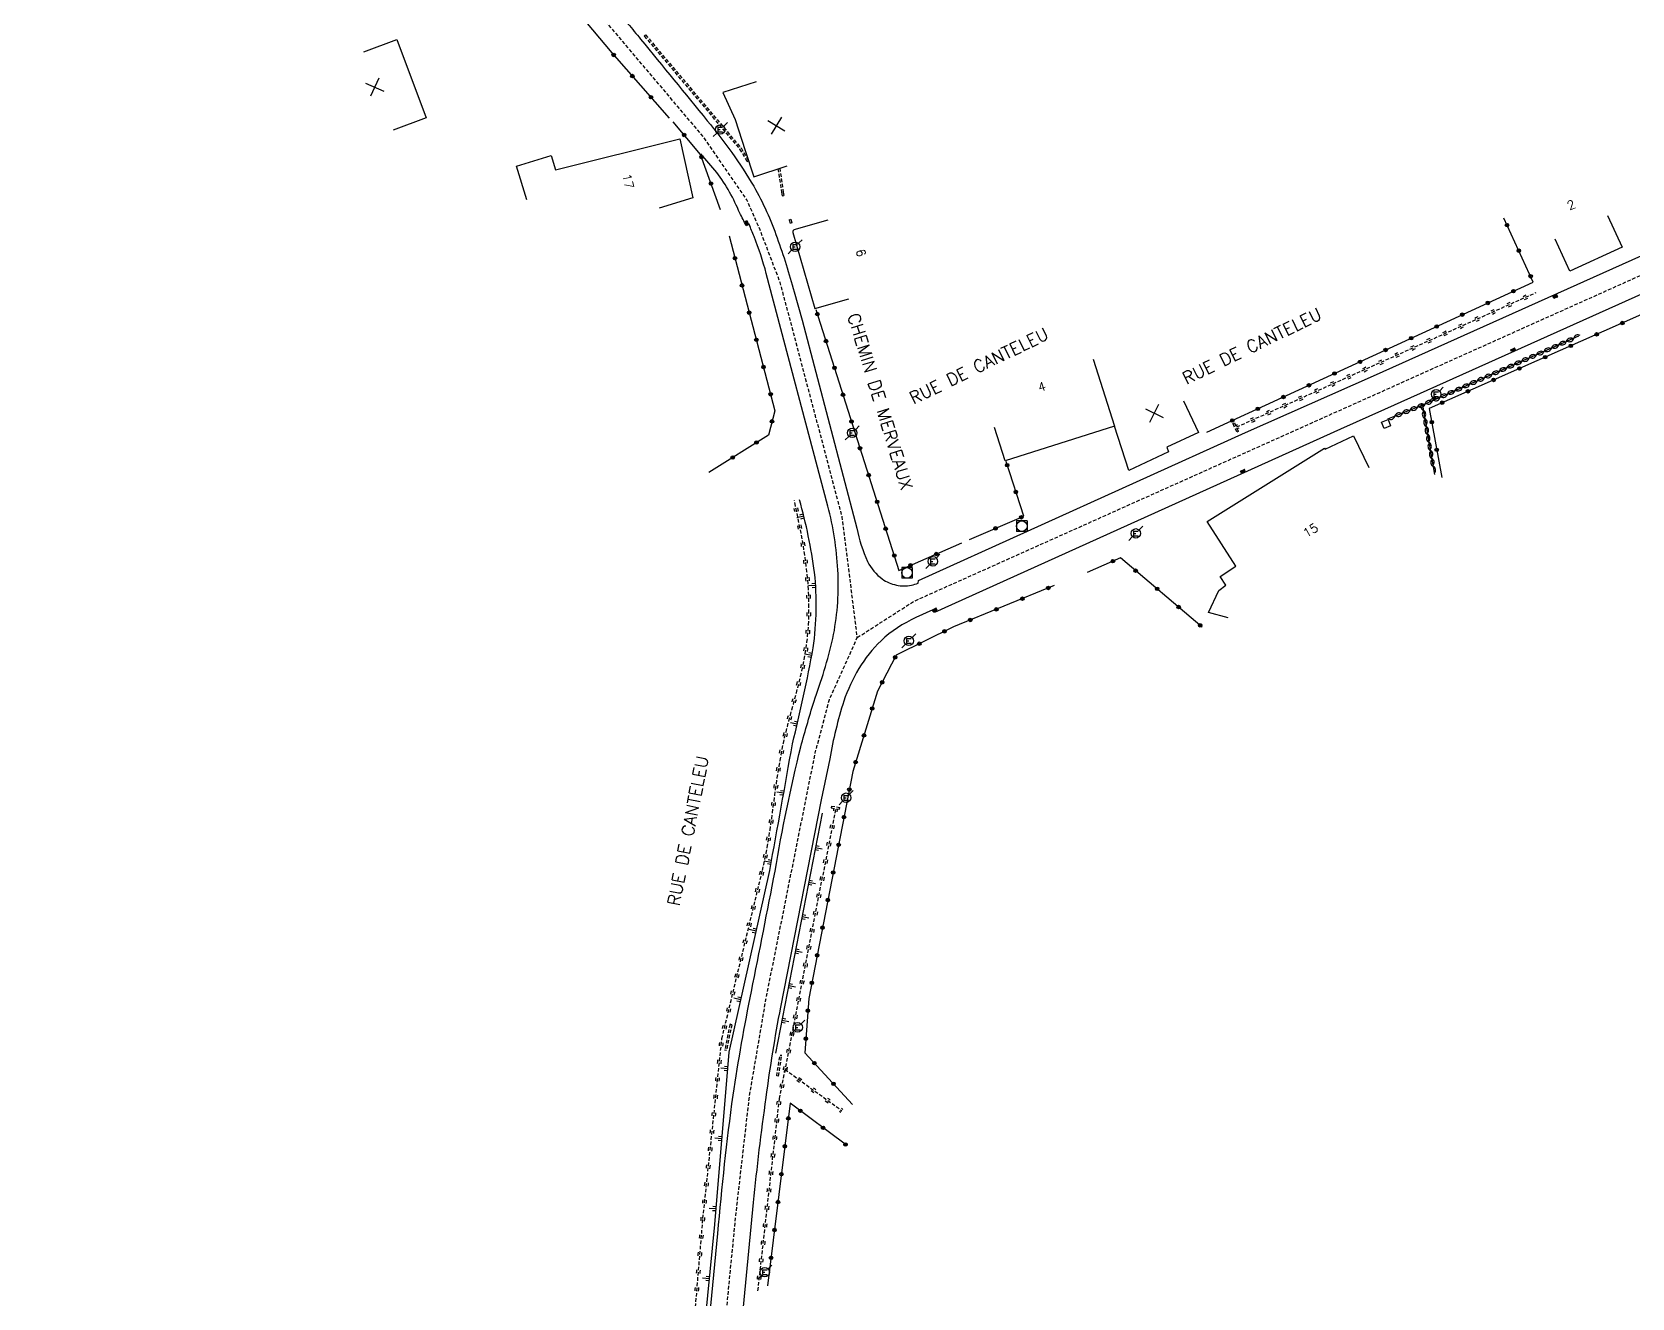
# Model space of a CAD drawing. Header units: millimetres. Extents: x 103999 to 105000, y 137999 to 138988.
# Drawn here: x 104353 to 104580.5, y 138604.8 to 138784.8 of the extents above; entities that cross this region are included whole.
import ezdxf
from ezdxf.enums import TextEntityAlignment as Align

# ---------------------------------------------------------------- set-up
doc = ezdxf.new("R2010")
doc.units = ezdxf.units.MM
doc.linetypes.add('DASHED', pattern=[0.75, 0.5, -0.25])
doc.layers.get('0').update_dxf_attribs({"linetype": 'CONTINUOUS'})
for name, color, linetype in [('W0001', 6, 'DASHED'), ('W0008', 7, 'CONTINUOUS'), ('W0100', 7, 'CONTINUOUS'), ('W0112', 1, 'DASHED'), ('W0211', 2, 'CONTINUOUS'), ('W0220', 5, 'DASHED'), ('W0310', 3, 'CONTINUOUS'), ('W0322', 7, 'CONTINUOUS'), ('W0400', 7, 'CONTINUOUS'), ('W0420', 7, 'CONTINUOUS'), ('W0471', 7, 'CONTINUOUS'), ('W0989', 7, 'CONTINUOUS'), ('W0991', 7, 'CONTINUOUS'), ('W1102', 7, 'CONTINUOUS')]:
    doc.layers.add(name, color=color, linetype=linetype)
doc.styles.get("Standard").update_dxf_attribs({"font": 'romans.shx', "width": 0.85})

# ---------------------------------------------------------------- blocks, each defined once
blk = doc.blocks.new('t322o')
at = {"color": 0, "linetype": 'Continuous'}
for radius in [0.25, 0.15]:
    blk.add_circle((0, 0), radius, dxfattribs=at)
blk = doc.blocks.new('T471')
for p, q in [((-0.333334, 0.333334), (-0.333334, -0.333334)), ((-0.333334, 0.333334), (0.333334, 0.333334)), ((-0.333334, 0), (0, 0)), ((0.500001, 0.500001), (1.000002, 1.000002)), ((-0.500001, -0.500001), (-1.000002, -1.000002)), ((-0.333334, -0.333334), (0.333334, -0.333334))]:
    blk.add_line(p, q)
blk.add_ellipse((0, 0), major_axis=(0.471405, 0.471405), ratio=1, start_param=5.4977871438, end_param=11.780972451)
blk = doc.blocks.new('t112o')
at = {"color": 0, "linetype": 'Continuous'}
for p, q in [((-0.5, 0.5), (0.5, 0.5)), ((-0.5, -0.5), (-0.5, 0.5)), ((0.5, 0.5), (0.5, -0.5)), ((0.5, -0.5), (-0.5, -0.5))]:
    blk.add_line(p, q, dxfattribs=at)
blk = doc.blocks.new('T400')
for p, q in [((-0.15, 0.3), (0.15, 0.3)), ((-0.15, -0.25), (-0.15, 0.3)), ((-0.15, 0.15), (0.15, 0.15)), ((-0.15, 0), (0.15, 0)), ((0.15, 0.3), (0.15, -0.25)), ((-0.15, -0.15), (0.15, -0.15)), ((-0.15, -0.25), (-0.15, -0.3)), ((-0.15, -0.3), (0.15, -0.3)), ((0.15, -0.3), (0.15, -0.25))]:
    blk.add_line(p, q)
blk = doc.blocks.new('T420')
for p, q in [((0.75, 0.75), (-0.75, 0.75)), ((-0.75, 0.75), (-0.75, -0.75)), ((0.75, 0.75), (0.75, -0.75)), ((0.75, -0.75), (-0.75, -0.75))]:
    blk.add_line(p, q)
blk.add_ellipse((0, 0), major_axis=(-0.53, 0.53), ratio=1, start_param=3.926991, end_param=10.210176)
blk = doc.blocks.new('t991o')
at = {"color": 0, "linetype": 'Continuous'}
for p, q in [((-1, 1), (1, -1)), ((-1, -1), (1, 1))]:
    blk.add_line(p, q, dxfattribs=at)
blk = doc.blocks.new('t211o')
at = {"color": 0, "linetype": 'Continuous'}
for p, q in [((-0.29, 0.5), (-0.29, 0)), ((0, 1), (0, 0)), ((0.29, 0.5), (0.29, 0))]:
    blk.add_line(p, q, dxfattribs=at)
blk = doc.blocks.new('t310o')
at = {"color": 0, "linetype": 'Continuous'}
for centre, start, end in [((-0.5, 0.38), 216.8699, 323.1304), ((0.5, -0.37), 36.8699, 143.1303)]:
    blk.add_arc(centre, 0.625, start, end, dxfattribs=at)

msp = doc.modelspace()

# ---------------------------------------------------------------- linework, layer by layer
at = {"layer": 'W0001', "flags": 128}
for points in [[(104237.18, 138310.08), (104277.81, 138388.46), (104279.42, 138391.52), (104285.63, 138402.43), (104292.47, 138410.88), (104307.2, 138422.72), (104314.56, 138427.64), (104323.63, 138435.7), (104332.85, 138445.88), (104354.84, 138469.42), (104380.73, 138494.36), (104426.87, 138539.02), (104437.52, 138550.59), (104445.73, 138565.41), (104449.44, 138580.65), (104450.31, 138587.86), (104453.03, 138616.14), (104455.02, 138633.46), (104457.36, 138647.25), (104464.37, 138682.3), (104466.38, 138689.89), (104470.35, 138698.7), (104468.21, 138715.83), (104459.39, 138749.18), (104456.52, 138756.68), (104454.64, 138760.97), (104448.54, 138769.83), (104434.4, 138786.54), (104428.03, 138793.24), (104403.62, 138816.02), (104383.2, 138834.81), (104362.23, 138853.96), (104346.68, 138866.58), (104332.21, 138874.82), (104317.52, 138880.79), (104298.53, 138887.44), (104277.02, 138895.49), (104271.49, 138899.83), (104269.81, 138898.03), (104264.71, 138897.52), (104245.39, 138896.21)], [(104470.35, 138698.7), (104478.35, 138703.84), (104544.52, 138733.52), (104626.01, 138770.09), (104810.34, 138852.98)]]:
    msp.add_lwpolyline(points, dxfattribs=at)
at = {"layer": 'W0008', "flags": 128}
for points in [[(104435.48, 138781.84), (104429.26, 138789.28), (104426.24, 138792.33), (104426.16, 138792.97), (104404.33, 138813.13), (104402.43, 138815), (104374.36, 138840.74, 0.0031), (104360.19, 138853.66, 0.0319), (104345.26, 138865.78, 0.0258), (104337.18, 138870.73, 0.0229), (104328.64, 138874.88, 0.0174), (104313.27, 138880.66), (104296.49, 138886.56), (104292.42, 138888.06), (104276.86, 138893.49), (104274.08, 138894.85), (104274.28, 138895.23), (104271.1, 138895.79, 0.0598), (104265.89, 138896.1), (104244.52, 138894.72)], [(104437.73, 138785.99, -0.0035), (104439.54, 138783.8, -0.0022), (104449, 138772.19, -0.04), (104455.64, 138762.87, -0.0414), (104458.95, 138755.56, -0.0197), (104461.37, 138747.87), (104462.49, 138743.82), (104470.28, 138714.26, 0.0555), (104471.81, 138709.5, 0.1223), (104473.9, 138707.03, 0.0967), (104475.9, 138706.17, 0.1082), (104478.04, 138706.15, 0.0301), (104479.02, 138706.45), (104479.03, 138706.83), (104525.53, 138727.84), (104543.72, 138735.91), (104619.61, 138769.96)], [(104354.42, 138471.8), (104376.8, 138493.94), (104424.06, 138539.58, 0.039), (104435.43, 138551.89, 0.0379), (104440.32, 138559.52, 0.0377), (104444.02, 138567.81, 0.0339), (104446.41, 138576.3, 0.028), (104447.73, 138585.02), (104450.52, 138613.94, -0.0121), (104452.69, 138633.62, -0.0122), (104455.3, 138648.38, 0.0021), (104458.65, 138665.48, -0.0186), (104462.31, 138683.15, -0.0091), (104464.34, 138690.11, 0.0346), (104466.98, 138699.15, 0.0604), (104467.58, 138708.31, 0.0517), (104466.15, 138717.39), (104457.41, 138750.48, 0.0289), (104455.68, 138755.72, 0.0042), (104454.96, 138757.47), (104454.57, 138757.27, -0.0062), (104453.64, 138759.07, 0.0634), (104450.36, 138764.84), (104448.08, 138767.47)], [(104626.17, 138767.42), (104545.31, 138731.13), (104539.05, 138728.34), (104481.32, 138702.26), (104481.1, 138702.63), (104478.67, 138701.53, 0.0838), (104473.72, 138698.24, 0.0673), (104470.57, 138694.28, 0.0519), (104468.43, 138689.67, 0.0332), (104466.43, 138681.44), (104465.22, 138675.6), (104459.42, 138646.13, 0.0143), (104457.34, 138633.29, 0.0104), (104455.55, 138618.35), (104452.89, 138590.7, -0.0201), (104451.15, 138576.29, -0.0514), (104447.44, 138563.01, -0.0343), (104443.99, 138555.89, -0.0333), (104439.62, 138549.3, -0.0359), (104429.69, 138538.46), (104399.64, 138509.04), (104384.67, 138494.79, 0.0037), (104368.6, 138479.96, 0.0071)]]:
    msp.add_lwpolyline(points, format="xyb", dxfattribs=at)
at = {"layer": 'W0100', "flags": 128}
for points in [[(104400.19, 138782.01), (104404.87, 138783.75), (104409.03, 138772.62), (104404.34, 138770.87)], [(104455.98, 138777.74), (104451.23, 138776.2), (104452.97, 138772.37), (104454.41, 138767.95), (104455.62, 138764.24), (104460.38, 138765.79)], [(104423.38, 138760.95), (104421.91, 138765.73), (104426.83, 138767.25), (104427.43, 138765.23), (104445.14, 138769.61), (104446.98, 138761.21), (104442.2, 138759.74)], [(104577, 138758.74), (104579.07, 138754.2), (104571.65, 138750.81), (104569.57, 138755.36)], [(104516.73, 138732.37), (104518.83, 138727.84), (104514.37, 138725.76), (104514.58, 138725.09), (104508.93, 138722.46), (104506.93, 138728.78), (104491.38, 138723.81), (104489.86, 138728.58)], [(104523.07, 138701.52), (104520.28, 138702.27), (104521.75, 138705.39), (104522.76, 138706.16), (104521.95, 138707.37), (104524.16, 138708.83), (104520.08, 138715.19), (104536.77, 138725.64), (104536.88, 138725.47), (104540.88, 138727.4), (104543.05, 138722.89)]]:
    msp.add_lwpolyline(points, dxfattribs=at)
msp.add_lwpolyline([(104466.15, 138758.07), (104461.34, 138756.67, 0.3534), (104461.17, 138756.32), (104464.32, 138745.48), (104469.12, 138746.88)], format="xyb", dxfattribs=at)
at = {"layer": 'W0112'}
for p, q in [((104440.06, 138784.24), (104440.25, 138784.4)), ((104440.06, 138784.24), (104453.62, 138768.17)), ((104440.25, 138784.4), (104453.82, 138768.32)), ((104453.62, 138768.17), (104454.68, 138766.38)), ((104453.82, 138768.32), (104454.88, 138766.53)), ((104454.68, 138766.38), (104454.89, 138766.5)), ((104459.07, 138765.37), (104459.58, 138762.03)), ((104459.32, 138765.45), (104459.83, 138762.06)), ((104459.58, 138762.03), (104459.65, 138761.54)), ((104459.65, 138761.54), (104459.9, 138761.58)), ((104459.83, 138762.06), (104459.9, 138761.58)), ((104460.65, 138758.12), (104460.89, 138758.19)), ((104460.65, 138758.12), (104460.8, 138757.59)), ((104461.04, 138757.66), (104460.8, 138757.59)), ((104460.89, 138758.19), (104461.04, 138757.66)), ((104523.74, 138729.13), (104523.97, 138729.23)), ((104523.74, 138729.13), (104524.29, 138727.9)), ((104523.97, 138729.23), (104524.52, 138728)), ((104524.52, 138728), (104524.29, 138727.9)), ((104466.67, 138674.74), (104466.63, 138674.49)), ((104466.63, 138674.49), (104467.83, 138674.29)), ((104466.67, 138674.74), (104467.87, 138674.53)), ((104467.83, 138674.29), (104467.87, 138674.53)), ((104452.25, 138643.7), (104451.49, 138640.04)), ((104452.5, 138643.65), (104451.73, 138639.99)), ((104452.5, 138643.65), (104452.25, 138643.7)), ((104451.73, 138639.99), (104451.49, 138640.04)), ((104458.9, 138636.37), (104459.36, 138639.33)), ((104459.15, 138636.34), (104459.61, 138639.29)), ((104459.36, 138639.33), (104459.61, 138639.29)), ((104459.15, 138636.34), (104458.9, 138636.37))]:
    msp.add_line(p, q, dxfattribs=at)
at = {"layer": 'W0211'}
msp.add_line((104465.33, 138673.71), (104458.74, 138639.6), dxfattribs=at)
at = {"layer": 'W0211', "flags": 128}
msp.add_lwpolyline([(104383.82, 138501.51), (104423.45, 138540.68, 0.0312), (104435.06, 138552.67, 0.0456), (104439.95, 138560.25, 0.0396), (104443.5, 138568.58, 0.0383), (104446.26, 138579.76, 0.0186), (104447.74, 138591.19), (104450.09, 138615.22), (104452.12, 138639.76), (104457.89, 138665.59, 0.0028), (104461.12, 138683.58, 0.0175), (104464.07, 138697.26, 0.0623), (104464.27, 138707.93, 0.0343), (104462.14, 138718.3)], format="xyb", dxfattribs=at)
at = {"layer": 'W0220'}
for p, q in [((104524.29, 138728.65), (104566.85, 138747.77)), ((104560.67, 138745.27), (104560.9, 138745.37)), ((104562.72, 138746.19), (104562.95, 138746.3)), ((104562.93, 138745.74), (104563.15, 138745.84)), ((104562.95, 138746.3), (104563.18, 138746.4)), ((104563.15, 138745.84), (104563.38, 138745.94)), ((104565, 138747.22), (104565.23, 138747.32)), ((104565.21, 138746.76), (104565.43, 138746.87)), ((104565.23, 138747.32), (104565.46, 138747.42)), ((104565.43, 138746.87), (104565.66, 138746.97)), ((104555.88, 138743.12), (104556.11, 138743.22)), ((104556.11, 138743.22), (104556.34, 138743.32)), ((104558.16, 138744.14), (104558.39, 138744.25)), ((104558.37, 138743.69), (104558.59, 138743.79)), ((104558.39, 138744.25), (104558.62, 138744.35)), ((104558.59, 138743.79), (104558.82, 138743.89)), ((104560.44, 138745.17), (104560.67, 138745.27)), ((104560.65, 138744.71), (104560.87, 138744.82)), ((104560.87, 138744.82), (104561.1, 138744.92)), ((104551.32, 138741.07), (104551.55, 138741.17)), ((104551.55, 138741.17), (104551.78, 138741.28)), ((104551.75, 138740.72), (104551.98, 138740.82)), ((104553.6, 138742.1), (104553.83, 138742.2)), ((104553.8, 138741.64), (104554.03, 138741.74)), ((104553.83, 138742.2), (104554.06, 138742.3)), ((104554.03, 138741.74), (104554.26, 138741.84)), ((104556.08, 138742.66), (104556.31, 138742.77)), ((104556.31, 138742.77), (104556.54, 138742.87)), ((104546.76, 138739.02), (104546.99, 138739.12)), ((104546.96, 138738.56), (104547.19, 138738.67)), ((104546.99, 138739.12), (104547.21, 138739.23)), ((104547.19, 138738.67), (104547.42, 138738.77)), ((104549.04, 138740.05), (104549.27, 138740.15)), ((104549.24, 138739.59), (104549.47, 138739.69)), ((104549.27, 138740.15), (104549.5, 138740.25)), ((104549.47, 138739.69), (104549.7, 138739.79)), ((104551.52, 138740.61), (104551.75, 138740.72)), ((104542.2, 138736.97), (104542.43, 138737.07)), ((104542.4, 138736.51), (104542.63, 138736.62)), ((104542.43, 138737.07), (104542.65, 138737.18)), ((104542.63, 138736.62), (104542.86, 138736.72)), ((104544.48, 138738), (104544.71, 138738.1)), ((104544.68, 138737.54), (104544.91, 138737.64)), ((104544.71, 138738.1), (104544.93, 138738.2)), ((104544.91, 138737.64), (104545.14, 138737.74)), ((104535.36, 138733.9), (104535.59, 138734)), ((104535.59, 138734), (104535.81, 138734.1)), ((104537.64, 138734.92), (104537.87, 138735.02)), ((104537.84, 138734.47), (104538.07, 138734.57)), ((104537.87, 138735.02), (104538.09, 138735.13)), ((104538.07, 138734.57), (104538.3, 138734.67)), ((104539.92, 138735.95), (104540.15, 138736.05)), ((104540.12, 138735.49), (104540.35, 138735.59)), ((104540.15, 138736.05), (104540.37, 138736.15)), ((104540.35, 138735.59), (104540.58, 138735.7)), ((104530.8, 138731.85), (104531.02, 138731.95)), ((104531.02, 138731.95), (104531.25, 138732.05)), ((104533.08, 138732.87), (104533.3, 138732.97)), ((104533.28, 138732.42), (104533.51, 138732.52)), ((104533.3, 138732.97), (104533.53, 138733.08)), ((104533.51, 138732.52), (104533.74, 138732.62)), ((104535.56, 138733.44), (104535.79, 138733.54)), ((104535.79, 138733.54), (104536.02, 138733.65)), ((104526.24, 138729.8), (104526.46, 138729.9)), ((104526.44, 138729.34), (104526.67, 138729.44)), ((104526.46, 138729.9), (104526.69, 138730)), ((104526.67, 138729.44), (104526.9, 138729.55)), ((104528.52, 138730.82), (104528.74, 138730.92)), ((104528.72, 138730.37), (104528.95, 138730.47)), ((104528.74, 138730.92), (104528.97, 138731.03)), ((104528.95, 138730.47), (104529.18, 138730.57)), ((104531, 138731.39), (104531.23, 138731.49)), ((104531.23, 138731.49), (104531.46, 138731.6)), ((104524.18, 138728.87), (104524.41, 138728.98)), ((104524.39, 138728.42), (104524.62, 138728.52)), ((104461.57, 138717.4), (104461.41, 138718.17)), ((104461.44, 138716.81), (104461.39, 138717.06)), ((104461.49, 138716.57), (104461.44, 138716.81)), ((104461.73, 138716.62), (104461.57, 138717.4)), ((104461.89, 138715.85), (104461.73, 138716.62)), ((104461.93, 138716.92), (104461.88, 138717.16)), ((104462.05, 138715.08), (104461.89, 138715.85)), ((104461.98, 138716.67), (104461.93, 138716.92)), ((104461.93, 138714.37), (104461.89, 138714.61)), ((104461.98, 138714.12), (104461.93, 138714.37)), ((104462.2, 138714.31), (104462.05, 138715.08)), ((104462.35, 138713.54), (104462.2, 138714.31)), ((104462.49, 138712.76), (104462.35, 138713.54)), ((104462.43, 138714.46), (104462.38, 138714.71)), ((104462.47, 138714.22), (104462.43, 138714.46)), ((104462.39, 138711.91), (104462.35, 138712.16)), ((104462.43, 138711.67), (104462.39, 138711.91)), ((104462.63, 138711.99), (104462.49, 138712.76)), ((104462.76, 138711.21), (104462.63, 138711.99)), ((104462.88, 138710.43), (104462.76, 138711.21)), ((104462.88, 138712), (104462.84, 138712.25)), ((104462.92, 138711.75), (104462.88, 138712)), ((104462.76, 138709.45), (104462.73, 138709.7)), ((104462.8, 138709.2), (104462.76, 138709.45)), ((104462.99, 138709.65), (104462.88, 138710.43)), ((104463.09, 138708.87), (104462.99, 138709.65)), ((104463.26, 138709.52), (104463.23, 138709.77)), ((104463.29, 138709.27), (104463.26, 138709.52)), ((104463.04, 138706.98), (104463.02, 138707.23)), ((104463.06, 138706.73), (104463.04, 138706.98)), ((104463.19, 138708.04), (104463.09, 138708.87)), ((104463.27, 138707.2), (104463.19, 138708.04)), ((104463.34, 138706.37), (104463.27, 138707.2)), ((104463.54, 138707.02), (104463.52, 138707.27)), ((104463.56, 138706.77), (104463.54, 138707.02)), ((104463.19, 138704.5), (104463.18, 138704.75)), ((104463.2, 138704.25), (104463.19, 138704.5)), ((104463.4, 138705.54), (104463.34, 138706.37)), ((104463.44, 138704.7), (104463.4, 138705.54)), ((104463.46, 138703.86), (104463.44, 138704.7)), ((104463.69, 138704.51), (104463.68, 138704.77)), ((104463.7, 138704.26), (104463.69, 138704.51)), ((104463.22, 138702.14), (104463.22, 138702.26)), ((104463.22, 138702.01), (104463.22, 138702.14)), ((104463.45, 138701.36), (104463.47, 138702.19)), ((104463.47, 138703.03), (104463.46, 138703.86)), ((104463.47, 138702.19), (104463.47, 138703.03)), ((104463.72, 138702.13), (104463.72, 138702.25)), ((104463.72, 138702), (104463.72, 138702.13)), ((104463.21, 138701.76), (104463.22, 138701.89)), ((104463.22, 138701.89), (104463.22, 138702.01)), ((104463.35, 138699.69), (104463.41, 138700.53)), ((104463.41, 138700.53), (104463.45, 138701.36)), ((104463.71, 138701.75), (104463.72, 138701.88)), ((104463.72, 138701.88), (104463.72, 138702)), ((104463.07, 138699.28), (104463.08, 138699.41)), ((104463.08, 138699.41), (104463.09, 138699.53)), ((104463.08, 138697.21), (104463.19, 138698.04)), ((104463.09, 138699.53), (104463.1, 138699.65)), ((104463.1, 138699.65), (104463.11, 138699.78)), ((104463.19, 138698.04), (104463.28, 138698.86)), ((104463.28, 138698.86), (104463.35, 138699.69)), ((104463.57, 138699.24), (104463.58, 138699.36)), ((104463.58, 138699.36), (104463.59, 138699.49)), ((104463.59, 138699.49), (104463.6, 138699.61)), ((104463.6, 138699.61), (104463.61, 138699.74)), ((104462.65, 138694.8), (104462.81, 138695.6)), ((104462.76, 138696.82), (104462.8, 138697.07)), ((104462.8, 138697.07), (104462.83, 138697.25)), ((104462.81, 138695.6), (104462.95, 138696.41)), ((104462.83, 138697.25), (104462.84, 138697.31)), ((104462.95, 138696.41), (104463.08, 138697.21)), ((104463.26, 138696.74), (104463.3, 138696.99)), ((104463.3, 138696.99), (104463.33, 138697.18)), ((104463.33, 138697.18), (104463.33, 138697.24)), ((104462.09, 138692.41), (104462.29, 138693.2)), ((104462.29, 138693.2), (104462.47, 138694)), ((104462.3, 138694.38), (104462.35, 138694.62)), ((104462.35, 138694.62), (104462.4, 138694.86)), ((104462.47, 138694), (104462.65, 138694.8)), ((104462.79, 138694.27), (104462.84, 138694.52)), ((104462.84, 138694.52), (104462.89, 138694.76)), ((104461.47, 138690.03), (104461.68, 138690.82)), ((104461.68, 138690.82), (104461.89, 138691.61)), ((104461.72, 138691.95), (104461.78, 138692.2)), ((104461.78, 138692.2), (104461.84, 138692.44)), ((104461.89, 138691.61), (104462.09, 138692.41)), ((104462.21, 138691.83), (104462.27, 138692.07)), ((104462.27, 138692.07), (104462.33, 138692.32)), ((104460.83, 138687.65), (104461.04, 138688.44)), ((104461.04, 138688.44), (104461.26, 138689.24)), ((104461.08, 138689.54), (104461.14, 138689.78)), ((104461.14, 138689.78), (104461.21, 138690.02)), ((104461.26, 138689.24), (104461.47, 138690.03)), ((104461.56, 138689.41), (104461.63, 138689.65)), ((104461.63, 138689.65), (104461.69, 138689.89)), ((104460.41, 138686.06), (104460.62, 138686.86)), ((104460.43, 138687.13), (104460.49, 138687.37)), ((104460.49, 138687.37), (104460.56, 138687.61)), ((104460.62, 138686.86), (104460.83, 138687.65)), ((104460.91, 138687), (104460.98, 138687.24)), ((104460.98, 138687.24), (104461.04, 138687.48)), ((104459.82, 138684.69), (104459.88, 138684.94)), ((104459.84, 138683.67), (104460.02, 138684.47)), ((104459.88, 138684.94), (104459.93, 138685.18)), ((104460.02, 138684.47), (104460.21, 138685.27)), ((104460.21, 138685.27), (104460.41, 138686.06)), ((104460.31, 138684.58), (104460.36, 138684.82)), ((104460.36, 138684.82), (104460.42, 138685.07)), ((104459.3, 138682.24), (104459.35, 138682.49)), ((104459.35, 138682.49), (104459.4, 138682.73)), ((104459.37, 138681.22), (104459.51, 138682.04)), ((104459.51, 138682.04), (104459.67, 138682.85)), ((104459.67, 138682.85), (104459.84, 138683.67)), ((104459.79, 138682.15), (104459.84, 138682.39)), ((104459.84, 138682.39), (104459.89, 138682.63)), ((104458.87, 138679.77), (104458.91, 138680.02)), ((104458.91, 138680.02), (104458.95, 138680.26)), ((104458.97, 138678.75), (104459.1, 138679.57)), ((104459.1, 138679.57), (104459.23, 138680.4)), ((104459.23, 138680.4), (104459.37, 138681.22)), ((104459.37, 138679.69), (104459.4, 138679.94)), ((104459.4, 138679.94), (104459.44, 138680.18)), ((104458.51, 138677.29), (104458.55, 138677.54)), ((104458.55, 138677.54), (104458.58, 138677.79)), ((104458.62, 138676.27), (104458.74, 138677.1)), ((104458.74, 138677.1), (104458.85, 138677.92)), ((104458.85, 138677.92), (104458.97, 138678.75)), ((104459.01, 138677.22), (104459.04, 138677.47)), ((104459.04, 138677.47), (104459.08, 138677.72)), ((104458.18, 138674.81), (104458.21, 138675.06)), ((104458.21, 138675.06), (104458.24, 138675.31)), ((104458.4, 138674.62), (104458.51, 138675.45)), ((104458.51, 138675.45), (104458.62, 138676.27)), ((104458.67, 138674.75), (104458.7, 138674.99)), ((104458.7, 138674.99), (104458.74, 138675.24)), ((104457.85, 138672.46), (104457.87, 138672.58)), ((104457.87, 138672.58), (104457.89, 138672.71)), ((104457.89, 138672.71), (104457.91, 138672.83)), ((104458.06, 138672.14), (104458.18, 138672.97)), ((104458.18, 138672.97), (104458.29, 138673.79)), ((104458.29, 138673.79), (104458.4, 138674.62)), ((104458.37, 138672.51), (104458.38, 138672.64)), ((104458.38, 138672.64), (104458.4, 138672.76)), ((104467.23, 138674.23), (104460.07, 138637.28)), ((104466.98, 138674.28), (104466.94, 138674.04)), ((104467.48, 138674.19), (104467.43, 138673.94)), ((104457.5, 138670.12), (104457.52, 138670.25)), ((104457.52, 138670.25), (104457.54, 138670.36)), ((104457.68, 138669.67), (104457.81, 138670.49)), ((104457.81, 138670.49), (104457.94, 138671.32)), ((104457.84, 138672.34), (104457.85, 138672.46)), ((104457.94, 138671.32), (104458.06, 138672.14)), ((104458.01, 138670.17), (104458.03, 138670.28)), ((104458.33, 138672.27), (104458.35, 138672.39)), ((104458.35, 138672.39), (104458.37, 138672.51)), ((104466.51, 138671.83), (104466.46, 138671.58)), ((104466.56, 138672.07), (104466.51, 138671.83)), ((104467, 138671.73), (104466.95, 138671.49)), ((104467.05, 138671.98), (104467, 138671.73)), ((104457.22, 138667.22), (104457.39, 138668.03)), ((104457.39, 138668.03), (104457.54, 138668.85)), ((104457.46, 138669.87), (104457.5, 138670.12)), ((104457.5, 138670.12), (104457.5, 138670.12)), ((104457.54, 138668.85), (104457.68, 138669.67)), ((104457.95, 138669.79), (104457.99, 138670.04)), ((104457.99, 138670.04), (104458.01, 138670.17)), ((104457.99, 138670.04), (104457.99, 138670.04)), ((104466.03, 138669.37), (104465.99, 138669.13)), ((104466.08, 138669.62), (104466.03, 138669.37)), ((104466.52, 138669.28), (104466.48, 138669.03)), ((104466.57, 138669.52), (104466.52, 138669.28)), ((104456.86, 138665.59), (104457.05, 138666.41)), ((104457.01, 138667.42), (104457.06, 138667.67)), ((104457.05, 138666.41), (104457.22, 138667.22)), ((104457.06, 138667.67), (104457.11, 138667.91)), ((104457.5, 138667.32), (104457.55, 138667.57)), ((104457.55, 138667.57), (104457.6, 138667.81)), ((104465.56, 138666.92), (104465.51, 138666.67)), ((104465.61, 138667.16), (104465.56, 138666.92)), ((104466.05, 138666.82), (104466, 138666.58)), ((104466.1, 138667.07), (104466.05, 138666.82)), ((104451.1, 138641.67), (104456.86, 138665.59)), ((104456.46, 138664.99), (104456.52, 138665.23)), ((104456.52, 138665.23), (104456.57, 138665.48)), ((104456.94, 138664.87), (104457, 138665.12)), ((104457, 138665.12), (104457.06, 138665.36)), ((104465.08, 138664.46), (104465.04, 138664.22)), ((104465.13, 138664.71), (104465.08, 138664.46)), ((104465.57, 138664.37), (104465.53, 138664.12)), ((104465.62, 138664.61), (104465.57, 138664.37)), ((104455.87, 138662.56), (104455.93, 138662.8)), ((104455.93, 138662.8), (104455.99, 138663.05)), ((104456.36, 138662.44), (104456.42, 138662.69)), ((104456.42, 138662.69), (104456.48, 138662.93)), ((104464.61, 138662.01), (104464.56, 138661.76)), ((104464.65, 138662.25), (104464.61, 138662.01)), ((104465.1, 138661.91), (104465.05, 138661.67)), ((104465.15, 138662.16), (104465.1, 138661.91)), ((104455.29, 138660.13), (104455.35, 138660.37)), ((104455.35, 138660.37), (104455.41, 138660.62)), ((104455.77, 138660.01), (104455.83, 138660.26)), ((104455.83, 138660.26), (104455.89, 138660.5)), ((104464.13, 138659.55), (104464.08, 138659.31)), ((104464.18, 138659.8), (104464.13, 138659.55)), ((104464.62, 138659.46), (104464.57, 138659.21)), ((104464.67, 138659.71), (104464.62, 138659.46)), ((104454.7, 138657.7), (104454.76, 138657.94)), ((104454.76, 138657.94), (104454.82, 138658.19)), ((104455.19, 138657.58), (104455.25, 138657.83)), ((104455.25, 138657.83), (104455.31, 138658.07)), ((104463.66, 138657.1), (104463.61, 138656.86)), ((104463.7, 138657.35), (104463.66, 138657.1)), ((104464.15, 138657.01), (104464.1, 138656.76)), ((104464.19, 138657.25), (104464.15, 138657.01)), ((104454.12, 138655.27), (104454.18, 138655.51)), ((104454.18, 138655.51), (104454.24, 138655.76)), ((104454.6, 138655.15), (104454.66, 138655.4)), ((104454.66, 138655.4), (104454.72, 138655.64)), ((104463.18, 138654.65), (104463.13, 138654.4)), ((104463.23, 138654.89), (104463.18, 138654.65)), ((104463.67, 138654.55), (104463.62, 138654.31)), ((104463.72, 138654.8), (104463.67, 138654.55)), ((104453.53, 138652.84), (104453.59, 138653.08)), ((104453.59, 138653.08), (104453.65, 138653.32)), ((104454.02, 138652.72), (104454.08, 138652.96)), ((104454.08, 138652.96), (104454.14, 138653.21)), ((104462.71, 138652.19), (104462.66, 138651.95)), ((104462.75, 138652.44), (104462.71, 138652.19)), ((104463.2, 138652.1), (104463.15, 138651.85)), ((104463.24, 138652.34), (104463.2, 138652.1)), ((104452.95, 138650.41), (104453.01, 138650.65)), ((104453.01, 138650.65), (104453.07, 138650.89)), ((104453.43, 138650.29), (104453.49, 138650.53)), ((104453.49, 138650.53), (104453.55, 138650.78)), ((104462.28, 138649.98), (104462.23, 138649.74)), ((104462.77, 138649.89), (104462.72, 138649.64)), ((104452.36, 138647.98), (104452.42, 138648.22)), ((104452.42, 138648.22), (104452.48, 138648.46)), ((104452.85, 138647.86), (104452.91, 138648.1)), ((104452.91, 138648.1), (104452.97, 138648.35)), ((104461.8, 138647.53), (104461.75, 138647.28)), ((104462.23, 138649.74), (104462.18, 138649.49)), ((104462.72, 138649.64), (104462.67, 138649.4)), ((104451.78, 138645.55), (104451.84, 138645.79)), ((104451.84, 138645.79), (104451.9, 138646.03)), ((104452.26, 138645.43), (104452.32, 138645.67)), ((104452.32, 138645.67), (104452.38, 138645.92)), ((104461.75, 138647.28), (104461.71, 138647.04)), ((104462.24, 138647.19), (104462.2, 138646.94)), ((104462.29, 138647.43), (104462.24, 138647.19)), ((104451.19, 138643.12), (104451.25, 138643.36)), ((104451.25, 138643.36), (104451.31, 138643.6)), ((104451.68, 138643), (104451.74, 138643.24)), ((104451.74, 138643.24), (104451.8, 138643.49)), ((104461.28, 138644.83), (104461.23, 138644.58)), ((104461.33, 138645.07), (104461.28, 138644.83)), ((104461.77, 138644.73), (104461.72, 138644.49)), ((104461.82, 138644.98), (104461.77, 138644.73)), ((104448.4, 138616.09), (104451.1, 138641.67)), ((104450.74, 138640.63), (104450.77, 138640.88)), ((104450.77, 138640.88), (104450.79, 138641.13)), ((104451.24, 138640.58), (104451.27, 138640.83)), ((104451.27, 138640.83), (104451.29, 138641.07)), ((104460.8, 138642.37), (104460.76, 138642.13)), ((104460.85, 138642.62), (104460.8, 138642.37)), ((104461.29, 138642.28), (104461.25, 138642.03)), ((104461.34, 138642.52), (104461.29, 138642.28)), ((104450.51, 138638.39), (104450.53, 138638.64)), ((104451, 138638.34), (104451.03, 138638.59)), ((104460.33, 138639.92), (104460.28, 138639.67)), ((104460.37, 138640.17), (104460.33, 138639.92)), ((104460.82, 138639.82), (104460.77, 138639.58)), ((104460.87, 138640.07), (104460.82, 138639.82)), ((104450.24, 138635.91), (104450.27, 138636.15)), ((104450.48, 138638.14), (104450.51, 138638.39)), ((104450.98, 138638.09), (104451, 138638.34)), ((104460.07, 138637.28), (104459.23, 138633.14)), ((104459.83, 138637.33), (104459.8, 138637.22)), ((104459.85, 138637.47), (104459.82, 138637.33)), ((104459.9, 138637.71), (104459.85, 138637.47)), ((104459.92, 138637.08), (104460.13, 138636.93)), ((104460.07, 138637.28), (104468.17, 138631.41)), ((104460.22, 138637.48), (104460.42, 138637.33)), ((104460.32, 138637.23), (104460.29, 138637.12)), ((104460.34, 138637.37), (104460.32, 138637.23)), ((104460.39, 138637.62), (104460.34, 138637.37)), ((104462.04, 138636.16), (104462.24, 138636.01)), ((104450.22, 138635.66), (104450.24, 138635.91)), ((104450.71, 138635.6), (104450.74, 138635.85)), ((104450.74, 138635.85), (104450.77, 138636.1)), ((104459.36, 138635.02), (104459.31, 138634.77)), ((104459.41, 138635.26), (104459.36, 138635.02)), ((104459.85, 138634.92), (104459.8, 138634.67)), ((104459.9, 138635.16), (104459.85, 138634.92)), ((104461.74, 138635.75), (104461.95, 138635.61)), ((104461.95, 138635.61), (104462.15, 138635.46)), ((104462.24, 138636.01), (104462.44, 138635.87)), ((104463.77, 138634.29), (104463.97, 138634.14)), ((104463.97, 138634.14), (104464.17, 138633.99)), ((104464.06, 138634.69), (104464.26, 138634.55)), ((104464.26, 138634.55), (104464.47, 138634.4)), ((104449.96, 138633.17), (104449.98, 138633.42)), ((104449.98, 138633.42), (104450.01, 138633.67)), ((104450.45, 138633.12), (104450.48, 138633.37)), ((104450.48, 138633.37), (104450.5, 138633.62)), ((104459.23, 138633.14), (104456.17, 138605.76)), ((104458.91, 138632.54), (104458.88, 138632.29)), ((104458.94, 138632.79), (104458.91, 138632.54)), ((104459.41, 138632.48), (104459.38, 138632.23)), ((104459.44, 138632.73), (104459.41, 138632.48)), ((104465.79, 138632.82), (104466, 138632.67)), ((104466, 138632.67), (104466.2, 138632.53)), ((104466.09, 138633.22), (104466.29, 138633.08)), ((104466.29, 138633.08), (104466.49, 138632.93)), ((104468.11, 138631.76), (104468.31, 138631.61)), ((104449.69, 138630.68), (104449.72, 138630.93)), ((104449.72, 138630.93), (104449.75, 138631.18)), ((104450.19, 138630.63), (104450.22, 138630.88)), ((104450.22, 138630.88), (104450.24, 138631.13)), ((104458.63, 138630.05), (104458.6, 138629.8)), ((104458.66, 138630.3), (104458.63, 138630.05)), ((104459.13, 138630), (104459.1, 138629.75)), ((104459.16, 138630.25), (104459.13, 138630)), ((104467.82, 138631.35), (104468.02, 138631.21)), ((104449.43, 138628.2), (104449.46, 138628.45)), ((104449.46, 138628.45), (104449.48, 138628.7)), ((104449.93, 138628.15), (104449.95, 138628.39)), ((104449.95, 138628.39), (104449.98, 138628.64)), ((104458.35, 138627.57), (104458.33, 138627.32)), ((104458.38, 138627.82), (104458.35, 138627.57)), ((104458.85, 138627.51), (104458.82, 138627.26)), ((104458.88, 138627.76), (104458.85, 138627.51)), ((104449.17, 138625.71), (104449.19, 138625.96)), ((104449.19, 138625.96), (104449.22, 138626.21)), ((104449.67, 138625.66), (104449.69, 138625.91)), ((104449.69, 138625.91), (104449.72, 138626.16)), ((104458.08, 138625.08), (104458.05, 138624.83)), ((104458.1, 138625.33), (104458.08, 138625.08)), ((104458.57, 138625.03), (104458.55, 138624.78)), ((104458.6, 138625.28), (104458.57, 138625.03)), ((104448.91, 138623.23), (104448.93, 138623.47)), ((104448.93, 138623.47), (104448.96, 138623.72)), ((104449.4, 138623.17), (104449.43, 138623.42)), ((104449.43, 138623.42), (104449.46, 138623.67)), ((104457.8, 138622.6), (104457.77, 138622.35)), ((104457.83, 138622.85), (104457.8, 138622.6)), ((104458.3, 138622.54), (104458.27, 138622.29)), ((104458.32, 138622.79), (104458.3, 138622.54)), ((104448.64, 138620.74), (104448.67, 138620.99)), ((104448.67, 138620.99), (104448.7, 138621.24)), ((104449.14, 138620.69), (104449.17, 138620.94)), ((104449.17, 138620.94), (104449.19, 138621.18)), ((104457.55, 138620.36), (104457.52, 138620.11)), ((104458.05, 138620.31), (104458.02, 138620.06)), ((104448.38, 138618.25), (104448.41, 138618.5)), ((104448.41, 138618.5), (104448.43, 138618.75)), ((104448.88, 138618.2), (104448.9, 138618.45)), ((104448.9, 138618.45), (104448.93, 138618.7)), ((104457.52, 138620.11), (104457.49, 138619.87)), ((104458.02, 138620.06), (104457.99, 138619.81)), ((104446.34, 138591.53), (104448.4, 138616.09)), ((104448.13, 138615.76), (104448.15, 138616.01)), ((104448.15, 138616.01), (104448.15, 138616.11)), ((104448.16, 138616.11), (104448.17, 138616.26)), ((104448.62, 138615.72), (104448.65, 138615.97)), ((104448.65, 138616.06), (104448.67, 138616.21)), ((104448.65, 138615.97), (104448.65, 138616.07)), ((104457.24, 138617.63), (104457.22, 138617.38)), ((104457.27, 138617.88), (104457.24, 138617.63)), ((104457.74, 138617.57), (104457.71, 138617.33)), ((104457.77, 138617.82), (104457.74, 138617.57)), ((104447.92, 138613.27), (104447.94, 138613.52)), ((104447.94, 138613.52), (104447.96, 138613.77)), ((104448.41, 138613.23), (104448.44, 138613.48)), ((104448.44, 138613.48), (104448.46, 138613.73)), ((104456.97, 138615.15), (104456.94, 138614.9)), ((104456.99, 138615.39), (104456.97, 138615.15)), ((104457.46, 138615.09), (104457.43, 138614.84)), ((104457.49, 138615.34), (104457.46, 138615.09)), ((104447.73, 138611.03), (104447.75, 138611.28)), ((104448.23, 138610.99), (104448.25, 138611.24)), ((104456.69, 138612.66), (104456.66, 138612.41)), ((104456.72, 138612.91), (104456.69, 138612.66)), ((104457.18, 138612.61), (104457.16, 138612.36)), ((104457.21, 138612.85), (104457.18, 138612.61)), ((104447.71, 138610.78), (104447.73, 138611.03)), ((104448.2, 138610.74), (104448.23, 138610.99)), ((104456.41, 138610.18), (104456.38, 138609.93)), ((104456.44, 138610.42), (104456.41, 138610.18)), ((104456.91, 138610.12), (104456.88, 138609.87)), ((104456.93, 138610.37), (104456.91, 138610.12)), ((104447.5, 138608.29), (104447.52, 138608.54)), ((104447.52, 138608.54), (104447.54, 138608.79)), ((104447.99, 138608.25), (104448.02, 138608.49)), ((104448.02, 138608.49), (104448.04, 138608.74)), ((104456.13, 138607.69), (104456.1, 138607.44)), ((104456.16, 138607.94), (104456.13, 138607.69)), ((104456.63, 138607.64), (104456.6, 138607.39)), ((104456.66, 138607.88), (104456.63, 138607.64)), ((104447.29, 138605.8), (104447.31, 138606.05)), ((104447.31, 138606.05), (104447.33, 138606.29)), ((104447.79, 138605.75), (104447.81, 138606)), ((104447.81, 138606), (104447.83, 138606.25))]:
    msp.add_line(p, q, dxfattribs=at)
at = {"layer": 'W0310'}
msp.add_line((104550.68, 138731.76), (104552.41, 138721.91), dxfattribs=at)
at = {"layer": 'W0310', "flags": 128}
msp.add_lwpolyline([(104572.86, 138741.56), (104550.68, 138731.76), (104545.71, 138729.75)], dxfattribs=at)
at = {"layer": 'W0322'}
msp.add_line((104443.66, 138772.55), (104435.48, 138781.84), dxfattribs=at)
at = {"layer": 'W0322', "flags": 128}
for points in [[(104450.88, 138759.52), (104448.07, 138767.41), (104444.19, 138772.02)], [(104520.02, 138727.89), (104531.38, 138733.11), (104566.44, 138749.26), (104562.26, 138758.34)], [(104452.11, 138755.85), (104458.64, 138730.96), (104457.71, 138727.5), (104449.26, 138722.17)], [(104592, 138749.13), (104585.59, 138746.29), (104551.67, 138731.29), (104553.43, 138721.45)], [(104464.46, 138745.35), (104476.27, 138708.26), (104485.23, 138712.19)], [(104486.32, 138712.64), (104494.01, 138715.95), (104491.49, 138723.73)], [(104519.39, 138700.18), (104507.77, 138710.04), (104503.03, 138707.96)], [(104498.34, 138706.09), (104484, 138700.21), (104475.87, 138696.19), (104473.23, 138691.06), (104469.7, 138679.63), (104463.45, 138647.35), (104462.9, 138639.65), (104469.68, 138632.3)], [(104468.81, 138626.5), (104460.79, 138632.49), (104457.59, 138606.52)]]:
    msp.add_lwpolyline(points, dxfattribs=at)
at = {"layer": 'W1102'}
msp.add_line((104503.88, 138738.31), (104506.93, 138728.78), dxfattribs=at)

# ---------------------------------------------------------------- block references
at = {"layer": 'W0112', "rotation": 201.4629}
msp.add_blockref('t112o', (104545.52, 138729.07), dxfattribs=at)
at = {"layer": 'W0211'}
for p, rotation in [((104462.74, 138716), 103.7549915803775), ((104464.42, 138706.15), 93.69727043210311), ((104463.88, 138696.19), 79.53360419179445), ((104461.82, 138686.41), 76.66952704065868), ((104459.89, 138676.6), 79.88660738525466), ((104464.38, 138668.8), 259.0705566637036), ((104458.11, 138666.76), 79.53543067196516), ((104463.43, 138663.89), 259.0705566637036), ((104462.49, 138658.98), 259.0705566637036), ((104455.97, 138656.99), 77.39245789774719), ((104461.54, 138654.08), 259.0705566637036), ((104453.79, 138647.23), 77.39245789774719), ((104460.59, 138649.17), 259.0705566637036), ((104459.64, 138644.26), 259.0705566637036), ((104451.92, 138637.43), 85.28944220883186), ((104451.1, 138627.46), 85.28944220883186), ((104450.28, 138617.49), 85.28944220883186), ((104449.34, 138607.54), 84.39501942877007)]:
    msp.add_blockref('t211o', p, dxfattribs=dict(at, rotation=rotation))
at = {"layer": 'W0310'}
for p, rotation in [((104570.08, 138740.33), 203.8355981692867), ((104571.14, 138740.8), 203.8355981692867), ((104572.19, 138741.26), 203.8355981692867), ((104564.8, 138738), 203.8355981692867), ((104565.85, 138738.46), 203.8355981692867), ((104566.91, 138738.93), 203.8355981692867), ((104567.97, 138739.4), 203.8355981692867), ((104569.02, 138739.86), 203.8355981692867), ((104559.51, 138735.66), 203.8355981692867), ((104560.57, 138736.13), 203.8355981692867), ((104561.63, 138736.6), 203.8355981692867), ((104562.68, 138737.06), 203.8355981692867), ((104563.74, 138737.53), 203.8355981692867), ((104554.23, 138733.33), 203.8355981692867), ((104555.29, 138733.79), 203.8355981692867), ((104556.35, 138734.26), 203.8355981692867), ((104557.4, 138734.73), 203.8355981692867), ((104558.46, 138735.19), 203.8355981692867), ((104550, 138731.48), 201.973829257849), ((104551.06, 138731.93), 203.8355981692867), ((104550.81, 138731.01), 279.9570324134791), ((104552.12, 138732.39), 203.8355981692867), ((104553.18, 138732.86), 203.8355981692867), ((104546.78, 138730.19), 201.973829257849), ((104547.85, 138730.62), 201.973829257849), ((104548.93, 138731.05), 201.973829257849), ((104551.01, 138729.87), 279.9570324134791), ((104551.21, 138728.73), 279.9570324134791), ((104551.41, 138727.6), 279.9570324134791), ((104551.61, 138726.46), 279.9570324134791), ((104551.81, 138725.32), 279.9570324134791), ((104552.01, 138724.18), 279.9570324134791), ((104552.21, 138723.05), 279.9570324134791)]:
    msp.add_blockref('t310o', p, dxfattribs=dict(at, rotation=rotation))
at = {"layer": 'W0322'}
for p, rotation in [((104435.72, 138781.55), 131.3858440998665), ((104438.37, 138778.55), 131.3858440998665), ((104441.01, 138775.55), 131.3858440998665), ((104445.73, 138770.18), 130.1114403021616), ((104448.19, 138767.05), 109.591736024617), ((104449.54, 138763.28), 109.591736024617), ((104562.72, 138757.34), 114.7254792074893), ((104452.95, 138752.65), 284.7159636336601), ((104564.39, 138753.71), 114.7254792074893), ((104566.07, 138750.08), 114.7254792074893), ((104453.96, 138748.78), 284.7159636336601), ((104563.62, 138747.96), 24.72557587924016), ((104559.99, 138746.29), 24.72557587924016), ((104454.98, 138744.91), 284.7159636336601), ((104464.67, 138744.68), 287.6606884061578), ((104552.72, 138742.94), 24.72557587924016), ((104556.36, 138744.62), 24.72557587924016), ((104579.1, 138743.43), 203.8601670400538), ((104456, 138741.04), 284.7159636336601), ((104465.89, 138740.87), 287.6606884061578), ((104549.09, 138741.27), 24.72557587924016), ((104575.45, 138741.81), 203.8601670400538), ((104545.46, 138739.6), 24.72557587924016), ((104568.13, 138738.57), 203.8601670400538), ((104571.79, 138740.19), 203.8601670400538), ((104457.01, 138737.17), 284.7159636336601), ((104467.1, 138737.05), 287.6606884061578), ((104538.19, 138736.25), 24.72557587924016), ((104541.82, 138737.92), 24.72557587924016), ((104564.47, 138736.96), 203.8601670400538), ((104534.56, 138734.58), 24.72557587924016), ((104557.16, 138733.72), 203.8601670400538), ((104560.81, 138735.34), 203.8601670400538), ((104458.03, 138733.3), 284.7159636336601), ((104468.32, 138733.24), 287.6606884061578), ((104530.92, 138732.9), 24.72527137631074), ((104553.5, 138732.1), 203.8601670400538), ((104458.23, 138729.44), 254.9191531888077), ((104469.53, 138729.43), 287.6606884061578), ((104523.66, 138729.56), 24.72527137631074), ((104527.29, 138731.23), 24.72527137631074), ((104552.02, 138729.32), 280.1304530178354), ((104456.02, 138726.44), 212.2741910220475), ((104470.74, 138725.62), 287.6606884061578), ((104552.72, 138725.39), 280.1304530178354), ((104452.64, 138724.3), 212.2741910220475), ((104491.66, 138723.21), 107.8931530525553), ((104471.96, 138721.81), 287.6606884061578), ((104473.17, 138718), 287.6606884061578), ((104492.89, 138719.4), 107.8931530525553), ((104493.67, 138715.8), 23.29733282841541), ((104474.38, 138714.18), 287.6606884061578), ((104490, 138714.22), 23.29733282841541), ((104475.6, 138710.37), 287.6606884061578), ((104477.9, 138708.98), 23.65754237647053), ((104481.57, 138710.58), 23.65754237647053), ((104506.69, 138709.57), 203.6327380714332), ((104509.92, 138708.21), 139.7284061491844), ((104493.81, 138704.23), 202.2926987173348), ((104497.51, 138705.75), 202.2926987173348), ((104512.97, 138705.62), 139.7284061491844), ((104490.11, 138702.71), 202.2926987173348), ((104516.03, 138703.04), 139.7284061491844), ((104482.75, 138699.59), 206.3058817078621), ((104486.41, 138701.2), 202.2926987173348), ((104519.08, 138700.45), 139.7284061491844), ((104479.16, 138697.82), 206.3058817078621), ((104475.72, 138695.9), 242.7174737175747), ((104473.89, 138692.34), 242.7174737175747), ((104472.47, 138688.62), 252.866136464205), ((104471.29, 138684.79), 252.866136464205), ((104470.11, 138680.97), 252.866136464205), ((104469.21, 138677.08), 259.0325667299367), ((104468.45, 138673.15), 259.0325667299367), ((104467.69, 138669.23), 259.0325667299367), ((104466.92, 138665.3), 259.0325667299367), ((104466.16, 138661.37), 259.0325667299367), ((104465.4, 138657.44), 259.0325667299367), ((104464.64, 138653.52), 259.0325667299367), ((104463.88, 138649.59), 259.0325667299367), ((104463.32, 138645.64), 265.9359136188139), ((104463.04, 138641.65), 265.9359136188139), ((104464.25, 138638.18), 312.6742517335406), ((104466.97, 138635.24), 312.6742517335406), ((104462.26, 138631.39), 143.2446937604171), ((104460.53, 138630.33), 262.9569752736562), ((104465.47, 138628.99), 143.2446937604171), ((104460.04, 138626.36), 262.9569752736562), ((104468.67, 138626.6), 143.2446937604171), ((104459.55, 138622.39), 262.9569752736562), ((104459.06, 138618.42), 262.9569752736562), ((104458.57, 138614.45), 262.9569752736562), ((104458.08, 138610.49), 262.9569752736562)]:
    msp.add_blockref('t322o', p, dxfattribs=dict(at, rotation=rotation))
at = {"layer": 'W0400'}
for p, rotation in [((104454.63, 138757.61), 199.2307), ((104569.6, 138747.19), 113.9531), ((104563.57, 138739.62), 113.9531), ((104525.16, 138722.34), 113.9531), ((104481.36, 138702.62), 113.9531)]:
    msp.add_blockref('T400', p, dxfattribs=dict(at, rotation=rotation))
at = {"layer": 'W0420'}
for p in [(104493.74, 138714.54), (104477.41, 138707.89)]:
    msp.add_blockref('T420', p, dxfattribs=at)
at = {"layer": 'W0471'}
for p in [(104450.87, 138770.94), (104461.5, 138754.28), (104552.65, 138733.3), (104469.63, 138727.8), (104509.94, 138713.52), (104481.1, 138709.54), (104477.67, 138698.22), (104468.75, 138675.93), (104461.88, 138643.27), (104457.18, 138608.44)]:
    msp.add_blockref('T471', p, dxfattribs=at)
at = {"layer": 'W0991'}
for p, rotation in [((104401.73, 138776.97), 290.6907481095333), ((104458.82, 138771.51), 283.5239936726294), ((104512.57, 138730.62), 18.77188692808679)]:
    msp.add_blockref('t991o', p, dxfattribs=dict(at, rotation=rotation))

# ---------------------------------------------------------------- texts
at = {"layer": 'W0989'}
for s, rotation, p in [('RUE DE CANTELEU', 25.917, (104526.46, 138740.17)), ('CHEMIN DE MERVEAUX', 287.1138, (104473.6, 138732.24)), ('RUE DE CANTELEU', 25.917, (104487.63, 138737.34)), ('RUE DE CANTELEU', 78.835, (104446.29, 138671.22))]:
    msp.add_text(s, height=1.75, rotation=rotation, dxfattribs=at).set_placement(p, align=Align.MIDDLE)
at = {"layer": 'W0991'}
for s, rotation, p in [('17', 282.3821, (104437.76, 138763.59)), ('2', 24.5233, (104571.83, 138760.24)), ('6', 286.2181, (104470.87, 138753.41)), ('4', 17.7242, (104496.57, 138734.39)), ('15', 30.3977, (104534.78, 138713.96))]:
    msp.add_text(s, height=1.25, rotation=rotation, dxfattribs=at).set_placement(p, align=Align.MIDDLE)

doc.saveas('drawing.dxf')
